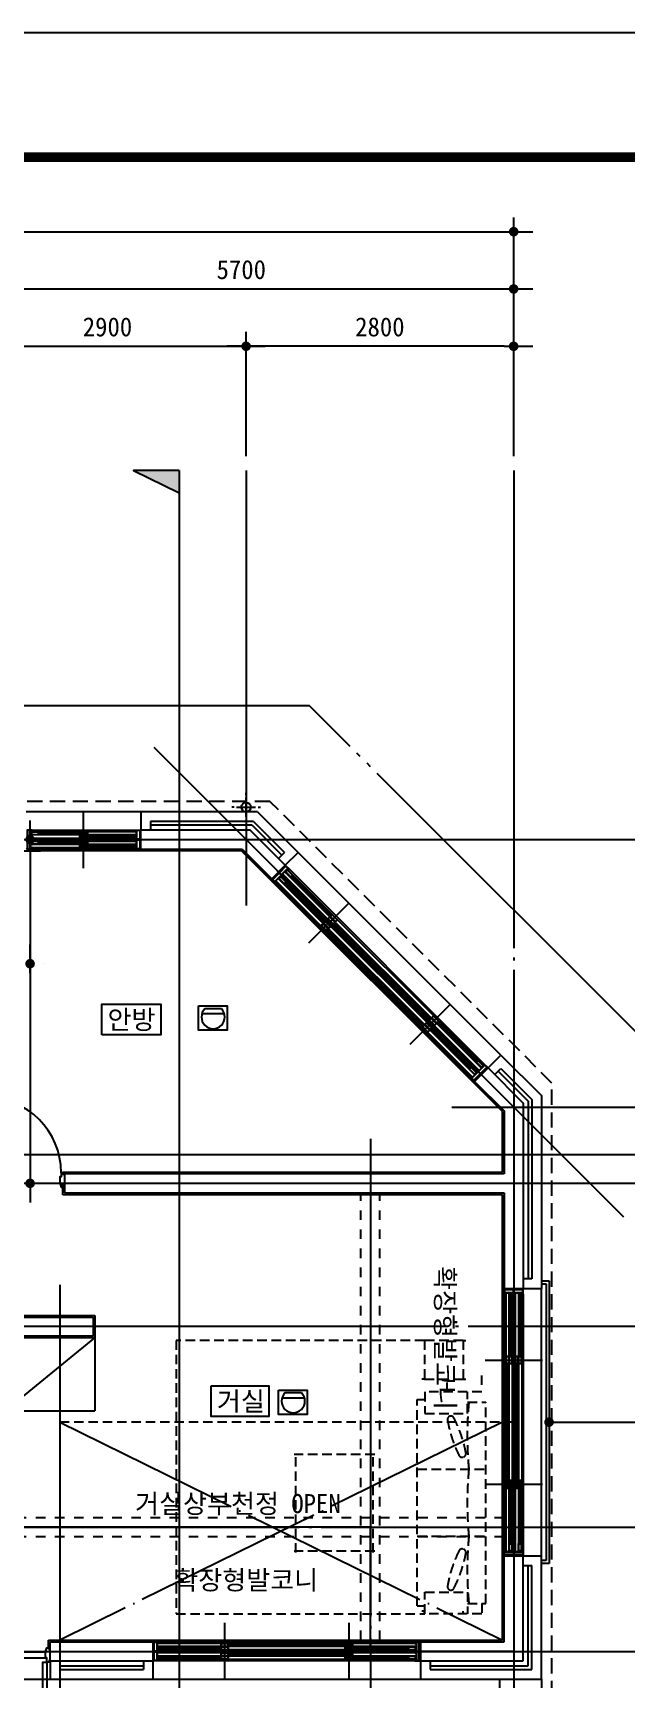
# Model space of a CAD drawing. Header units: millimetres. Extents: x 0 to 42050, y 0 to 29700.
# Drawn here: x 21805 to 28011, y 12464 to 29700 of the extents above; entities that cross this region are included whole.
import ezdxf
from ezdxf.enums import TextEntityAlignment as Align

# ---------------------------------------------------------------- set-up
doc = ezdxf.new("R2010")
doc.units = ezdxf.units.MM
doc.header["$LTSCALE"] = 100
for name, pattern in [('59단위세대$0$59A형 단위세대$0$3BL-84A(중-고층1)$0$HID', [1.5, 1, -0.5]), ('CEN', [52.3, 50, -1, 0.3, -1]), ('DASHDOT', [22, 20, -1, 0, -1]), ('DIV', [44, 40, -1, 0.5, -1, 0.5, -1]), ('HID', [2, 1, -1]), ('HIDDEN', [2, 1, -1]), ('HIDDEN2', [4.7625, 3.175, -1.5875])]:
    doc.linetypes.add(name, pattern=pattern)
for name, color, linetype in [('2SEC', 2, 'Continuous'), ('59단위세대$0$59A형 단위세대$0$3BL-84A(중-고층1)$0$미설치가구', 8, '59단위세대$0$59A형 단위세대$0$3BL-84A(중-고층1)$0$HID'), ('8', 8, 'Continuous'), ('CEN', 1, 'CEN'), ('COCN', 4, 'CEN'), ('COL', 2, 'Continuous'), ('ELE-2', 8, 'Continuous'), ('ETC', 6, 'Continuous'), ('FIN', 6, 'Continuous'), ('HID', 6, 'HID'), ('LAND', 2, 'DIV'), ('ms_sb-건축한계선', 5, 'HIDDEN'), ('RXANNOT', 6, 'Continuous'), ('RXDIM', 7, 'Continuous'), ('RXDOOR', 6, 'Continuous'), ('RXLEADER', 7, 'Continuous'), ('RXOPEN', 8, 'DASHDOT'), ('SYMBOL', 7, 'Continuous'), ('TEXT', 3, 'Continuous'), ('WAL', 3, 'Continuous'), ('WID', 4, 'Continuous'), ('WID-S', 3, 'Continuous'), ('감지기', 2, 'Continuous'), ('단열재', 8, 'Continuous'), ('마감선', 8, 'Continuous')]:
    doc.layers.add(name, color=color, linetype=linetype)
doc.layers.add('DEFPOINT', color=171, linetype='Continuous', plot=False)
doc.styles.add('굴림체', font='')
doc.styles.get('굴림체').set_extended_font_data('GulimChe')
doc.dimstyles.new('NDIM 100', dxfattribs={"dimscale": 100, "dimtxt": 2, "dimasz": 1, "dimexe": 1.5, "dimexo": 1.5, "dimgap": 1, "dimtad": 1, "dimdec": 0, "dimtxsty": '굴림체', "dimblk1": '_RXDOT', "dimblk2": '_RXDOT', "dimsah": 1, "dimcen": 3, "dimclrd": 6, "dimclre": 6, "dimclrt": 3, "dimazin": 3, "dimtfac": 1, "dimtdec": 0, "dimtix": 1, "dimtmove": 2, "dimatfit": 3, "dimldrblk": '_RXDOT'})

# ---------------------------------------------------------------- blocks, each defined once
blk = doc.blocks.new('A$C4838202B')
at = {"color": 2, "const_width": 2}
blk.add_lwpolyline([(32, 26), (810, 26), (810, 568), (32, 568)], close=True, dxfattribs=at)
at = {"layer": 'DEFPOINTS'}
blk.add_lwpolyline([(0, 0), (841, 0), (841, 594), (0, 594)], close=True, dxfattribs=at)
blk = doc.blocks.new('_RXDOT')
at = {"color": 0, "linetype": 'ByBlock'}
blk.add_line((-1, 0), (2, 0), dxfattribs=at)
at = {"color": 0, "linetype": 'ByBlock', "const_width": 0.5}
blk.add_lwpolyline([(-0.25, 0, 1), (0.25, 0, 1)], format="xyb", close=True, dxfattribs=at)
blk = doc.blocks.new('*D40')
at = {"layer": 'DEFPOINTS', "color": 0, "transparency": 16777216}
for p in [(26835, 27619), (12035, 25119), (26835, 25119)]:
    blk.add_point(p, dxfattribs=at)
at = {"layer": 'RXDIM', "color": 6, "lineweight": -2, "transparency": 16777216}
for p, q in [((12035, 25269), (12035, 27769)), ((26835, 25269), (26835, 27769)), ((12135, 27619), (26735, 27619))]:
    blk.add_line(p, q, dxfattribs=at)
at = {"layer": 'RXDIM', "color": 6, "lineweight": -2, "transparency": 16777216, "xscale": 100, "yscale": 100, "zscale": 100, "rotation": 180}
blk.add_blockref('_RXDOT', (12035, 27619), dxfattribs=at)
at = {"layer": 'RXDIM', "color": 6, "lineweight": -2, "transparency": 16777216, "xscale": 100, "yscale": 100, "zscale": 100}
blk.add_blockref('_RXDOT', (26835, 27619), dxfattribs=at)
at = {"layer": 'RXDIM', "color": 3, "transparency": 16777216, "insert": (19435, 27821), "char_height": 200, "attachment_point": 5, "style": '굴림체'}
blk.add_mtext('\\A1;14800', dxfattribs=at)
blk = doc.blocks.new('*D44')
at = {"layer": 'DEFPOINTS', "color": 0, "transparency": 16777216}
for p in [(24035, 26419), (21135, 25119), (24035, 25119)]:
    blk.add_point(p, dxfattribs=at)
at = {"layer": 'RXDIM', "color": 6, "lineweight": -2, "transparency": 16777216}
for p, q in [((21135, 25269), (21135, 26569)), ((24035, 25269), (24035, 26569)), ((21235, 26419), (23935, 26419))]:
    blk.add_line(p, q, dxfattribs=at)
at = {"layer": 'RXDIM', "color": 6, "lineweight": -2, "transparency": 16777216, "xscale": 100, "yscale": 100, "zscale": 100, "rotation": 180}
blk.add_blockref('_RXDOT', (21135, 26419), dxfattribs=at)
at = {"layer": 'RXDIM', "color": 6, "lineweight": -2, "transparency": 16777216, "xscale": 100, "yscale": 100, "zscale": 100}
blk.add_blockref('_RXDOT', (24035, 26419), dxfattribs=at)
at = {"layer": 'RXDIM', "color": 3, "transparency": 16777216, "insert": (22585, 26621), "char_height": 200, "attachment_point": 5, "style": '굴림체'}
blk.add_mtext('\\A1;2900', dxfattribs=at)
blk = doc.blocks.new('*D45')
at = {"layer": 'DEFPOINTS', "color": 0, "transparency": 16777216}
for p in [(26835, 27019), (21135, 25119), (26835, 25119)]:
    blk.add_point(p, dxfattribs=at)
at = {"layer": 'RXDIM', "color": 6, "lineweight": -2, "transparency": 16777216}
for p, q in [((21135, 25269), (21135, 27169)), ((26835, 25269), (26835, 27169)), ((21235, 27019), (26735, 27019))]:
    blk.add_line(p, q, dxfattribs=at)
at = {"layer": 'RXDIM', "color": 6, "lineweight": -2, "transparency": 16777216, "xscale": 100, "yscale": 100, "zscale": 100, "rotation": 180}
blk.add_blockref('_RXDOT', (21135, 27019), dxfattribs=at)
at = {"layer": 'RXDIM', "color": 6, "lineweight": -2, "transparency": 16777216, "xscale": 100, "yscale": 100, "zscale": 100}
blk.add_blockref('_RXDOT', (26835, 27019), dxfattribs=at)
at = {"layer": 'RXDIM', "color": 3, "transparency": 16777216, "insert": (23985, 27221), "char_height": 200, "attachment_point": 5, "style": '굴림체'}
blk.add_mtext('\\A1;5700', dxfattribs=at)
blk = doc.blocks.new('*D58')
at = {"layer": 'DEFPOINTS', "color": 0, "transparency": 16777216}
for p in [(24035, 26419), (24035, 25119), (26835, 25119)]:
    blk.add_point(p, dxfattribs=at)
at = {"layer": 'RXDIM', "color": 6, "lineweight": -2, "transparency": 16777216}
for p, q in [((24035, 25269), (24035, 26569)), ((26835, 25269), (26835, 26569)), ((26735, 26419), (24135, 26419))]:
    blk.add_line(p, q, dxfattribs=at)
at = {"layer": 'RXDIM', "color": 6, "lineweight": -2, "transparency": 16777216, "xscale": 100, "yscale": 100, "zscale": 100, "rotation": 180}
blk.add_blockref('_RXDOT', (24035, 26419), dxfattribs=at)
at = {"layer": 'RXDIM', "color": 6, "lineweight": -2, "transparency": 16777216, "xscale": 100, "yscale": 100, "zscale": 100}
blk.add_blockref('_RXDOT', (26835, 26419), dxfattribs=at)
at = {"layer": 'RXDIM', "color": 3, "transparency": 16777216, "insert": (25435, 26621), "char_height": 200, "attachment_point": 5, "style": '굴림체'}
blk.add_mtext('\\A1;2800', dxfattribs=at)
blk = doc.blocks.new('ertkjelrky')
at = {"layer": 'LAND'}
blk.add_lwpolyline([(17000, -3536), (13464, 0), (0, 0), (0, -15436), (0, -16083), (17000, -16083)], close=True, dxfattribs=at)
at = {"layer": 'ms_sb-건축한계선', "linetype": 'HIDDEN2', "ltscale": 0.5}
for points in [[(16000, -16083), (16000, -3950), (13050, -1000), (0, -1000)], [(500, -1000), (500, -15583), (16000, -15583)]]:
    blk.add_lwpolyline(points, dxfattribs=at)
blk = doc.blocks.new('*B68', base_point=(22085, 15154))
at = {"layer": 'RXOPEN'}
for p, q in [((22085, 15154), (26717, 12872)), ((26717, 15154), (22085, 12872))]:
    blk.add_line(p, q, dxfattribs=at)
blk = doc.blocks.new('2800RKEJTRLY')
at = {"layer": 'ELE-2'}
for p, q in [((750, -300), (750, 300)), ((2050, -300), (2050, 300)), ((2740, 100), (60, 100)), ((2740, 84), (60, 84)), ((2740, 50), (60, 50)), ((2740, 16), (60, 16)), ((60, 0), (2740, 0)), ((2740, -16), (60, -16)), ((2740, -50), (60, -50)), ((2740, -84), (60, -84)), ((2740, -100), (60, -100))]:
    blk.add_line(p, q, dxfattribs=at)
at = {"layer": 'FIN'}
for centre, radius, start, end in [((5, -103), 5.67, 28.0725, 151.9275), ((2795, -103), 5.74, 29.365, 150.635)]:
    blk.add_arc(centre, radius, start, end, dxfattribs=at)
at = {"layer": 'WID'}
for p, q in [((710, 70), (130, 70)), ((710, 64), (130, 64)), ((2010, 36), (790, 36)), ((2010, 30), (790, 30)), ((2090, 70), (2670, 70)), ((2090, 64), (2670, 64)), ((710, -30), (130, -30)), ((710, -36), (130, -36)), ((2010, -64), (790, -64)), ((2010, -70), (790, -70)), ((2090, -30), (2670, -30)), ((2090, -36), (2670, -36))]:
    blk.add_line(p, q, dxfattribs=at)
at = {"layer": 'WID-S'}
for p, q in [((45, 50), (60, 50)), ((2755, 50), (2740, 50)), ((45, -50), (60, -50)), ((2755, -50), (2740, -50))]:
    blk.add_line(p, q, dxfattribs=at)
for points in [[(60, 84), (60, 100), (60, 100), (60, 100), (60, 100), (60, 100), (10, 100), (10, 100), (10, 100), (10, 100), (10, 100), (10, 0), (60, 0), (60, 16), (45, 16), (45, 84)], [(60, -16), (60, 0), (60, 0), (60, 0), (60, 0), (60, 0), (10, 0), (10, 0), (10, 0), (10, 0), (10, 0), (10, -100), (60, -100), (60, -84), (45, -84), (45, -16)], [(57, 87), (57, 97), (57, 97), (57, 97), (57, 97), (57, 97), (13, 97), (13, 97), (13, 97), (13, 97), (13, 97), (13, 3), (57, 3), (57, 13), (42, 13), (42, 87)], [(130, 52), (130, 82), (50, 82), (50, 52)], [(127, 55), (127, 79), (53, 79), (53, 55)], [(710, 52), (710, 82), (790, 82), (790, 52)], [(710, 18), (710, 48), (790, 48), (790, 18)], [(713, 55), (713, 79), (787, 79), (787, 55)], [(713, 21), (713, 45), (787, 45), (787, 21)], [(2090, 52), (2090, 82), (2010, 82), (2010, 52)], [(2090, 18), (2090, 48), (2010, 48), (2010, 18)], [(2087, 55), (2087, 79), (2013, 79), (2013, 55)], [(2087, 21), (2087, 45), (2013, 45), (2013, 21)], [(2670, 52), (2670, 82), (2750, 82), (2750, 52)], [(2673, 55), (2673, 79), (2747, 79), (2747, 55)], [(2740, 84), (2740, 100), (2740, 100), (2740, 100), (2740, 100), (2740, 100), (2790, 100), (2790, 100), (2790, 100), (2790, 100), (2790, 100), (2790, 0), (2740, 0), (2740, 16), (2755, 16), (2755, 84)], [(2740, -16), (2740, 0), (2740, 0), (2740, 0), (2740, 0), (2740, 0), (2790, 0), (2790, 0), (2790, 0), (2790, 0), (2790, 0), (2790, -100), (2740, -100), (2740, -84), (2755, -84), (2755, -16)], [(2743, 87), (2743, 97), (2743, 97), (2743, 97), (2743, 97), (2743, 97), (2787, 97), (2787, 97), (2787, 97), (2787, 97), (2787, 97), (2787, 3), (2743, 3), (2743, 13), (2758, 13), (2758, 87)], [(57, -13), (57, -3), (57, -3), (57, -3), (57, -3), (57, -3), (13, -3), (13, -3), (13, -3), (13, -3), (13, -3), (13, -97), (57, -97), (57, -87), (42, -87), (42, -13)], [(130, -48), (130, -18), (50, -18), (50, -48)], [(127, -45), (127, -21), (53, -21), (53, -45)], [(710, -48), (710, -18), (790, -18), (790, -48)], [(710, -82), (710, -52), (790, -52), (790, -82)], [(713, -45), (713, -21), (787, -21), (787, -45)], [(713, -79), (713, -55), (787, -55), (787, -79)], [(2090, -48), (2090, -18), (2010, -18), (2010, -48)], [(2090, -82), (2090, -52), (2010, -52), (2010, -82)], [(2087, -45), (2087, -21), (2013, -21), (2013, -45)], [(2087, -79), (2087, -55), (2013, -55), (2013, -79)], [(2670, -48), (2670, -18), (2750, -18), (2750, -48)], [(2673, -45), (2673, -21), (2747, -21), (2747, -45)], [(2743, -13), (2743, -3), (2743, -3), (2743, -3), (2743, -3), (2743, -3), (2787, -3), (2787, -3), (2787, -3), (2787, -3), (2787, -3), (2787, -97), (2743, -97), (2743, -87), (2758, -87), (2758, -13)]]:
    blk.add_lwpolyline(points, close=True, dxfattribs=at)
blk = doc.blocks.new('3000RTREJY')
at = {"layer": 'ELE-2'}
for p, q in [((750, -400), (750, 200)), ((2250, -400), (2250, 200)), ((2940, 0), (60, 0)), ((2940, -16), (60, -16)), ((2940, -50), (60, -50)), ((2940, -84), (60, -84)), ((60, -100), (2940, -100)), ((2940, -116), (60, -116)), ((2940, -150), (60, -150)), ((2940, -184), (60, -184)), ((2940, -200), (60, -200))]:
    blk.add_line(p, q, dxfattribs=at)
at = {"layer": 'FIN'}
for centre, radius, start, end in [((5, -202.7), 5.67, 28.07249, 151.92751), ((2995, -202.8), 5.74, 29.36498, 150.63502)]:
    blk.add_arc(centre, radius, start, end, dxfattribs=at)
at = {"layer": 'WID'}
for p, q in [((710, -30.5), (130, -30.5)), ((710, -35.5), (130, -35.5)), ((710, -130.5), (130, -130.5)), ((710, -135.5), (130, -135.5)), ((2210, -64.5), (790, -64.5)), ((2210, -69.5), (790, -69.5)), ((2210, -164.5), (790, -164.5)), ((2210, -169.5), (790, -169.5)), ((2290, -30.5), (2870, -30.5)), ((2290, -35.5), (2870, -35.5)), ((2290, -130.5), (2870, -130.5)), ((2290, -135.5), (2870, -135.5))]:
    blk.add_line(p, q, dxfattribs=at)
at = {"layer": 'WID-S'}
for p, q in [((45, -50), (60, -50)), ((45, -150), (60, -150)), ((2955, -50), (2940, -50)), ((2955, -150), (2940, -150))]:
    blk.add_line(p, q, dxfattribs=at)
for points in [[(60, -16), (60, 0), (60, 0), (60, 0), (60, 0), (60, 0), (10, 0), (10, 0), (10, 0), (10, 0), (10, 0), (10, -100), (60, -100), (60, -84), (45, -84), (45, -16)], [(60, -116), (60, -100), (60, -100), (60, -100), (60, -100), (60, -100), (10, -100), (10, -100), (10, -100), (10, -100), (10, -100), (10, -200), (60, -200), (60, -184), (45, -184), (45, -116)], [(57, -13), (57, -3), (57, -3), (57, -3), (57, -3), (57, -3), (13, -3), (13, -3), (13, -3), (13, -3), (13, -3), (13, -97), (57, -97), (57, -87), (42, -87), (42, -13)], [(57, -113), (57, -103), (57, -103), (57, -103), (57, -103), (57, -103), (13, -103), (13, -103), (13, -103), (13, -103), (13, -103), (13, -197), (57, -197), (57, -187), (42, -187), (42, -113)], [(130, -48), (130, -18), (50, -18), (50, -48)], [(130, -148), (130, -118), (50, -118), (50, -148)], [(127, -45), (127, -21), (53, -21), (53, -45)], [(127, -145), (127, -121), (53, -121), (53, -145)], [(710, -48), (710, -18), (790, -18), (790, -48)], [(710, -82), (710, -52), (790, -52), (790, -82)], [(710, -148), (710, -118), (790, -118), (790, -148)], [(710, -182), (710, -152), (790, -152), (790, -182)], [(713, -45), (713, -21), (787, -21), (787, -45)], [(713, -79), (713, -55), (787, -55), (787, -79)], [(713, -145), (713, -121), (787, -121), (787, -145)], [(713, -179), (713, -155), (787, -155), (787, -179)], [(2290, -48), (2290, -18), (2210, -18), (2210, -48)], [(2290, -82), (2290, -52), (2210, -52), (2210, -82)], [(2290, -148), (2290, -118), (2210, -118), (2210, -148)], [(2290, -182), (2290, -152), (2210, -152), (2210, -182)], [(2287, -45), (2287, -21), (2213, -21), (2213, -45)], [(2287, -79), (2287, -55), (2213, -55), (2213, -79)], [(2287, -145), (2287, -121), (2213, -121), (2213, -145)], [(2287, -179), (2287, -155), (2213, -155), (2213, -179)], [(2870, -48), (2870, -18), (2950, -18), (2950, -48)], [(2870, -148), (2870, -118), (2950, -118), (2950, -148)], [(2873, -45), (2873, -21), (2947, -21), (2947, -45)], [(2873, -145), (2873, -121), (2947, -121), (2947, -145)], [(2940, -16), (2940, 0), (2940, 0), (2940, 0), (2940, 0), (2940, 0), (2990, 0), (2990, 0), (2990, 0), (2990, 0), (2990, 0), (2990, -100), (2940, -100), (2940, -84), (2955, -84), (2955, -16)], [(2940, -116), (2940, -100), (2940, -100), (2940, -100), (2940, -100), (2940, -100), (2990, -100), (2990, -100), (2990, -100), (2990, -100), (2990, -100), (2990, -200), (2940, -200), (2940, -184), (2955, -184), (2955, -116)], [(2943, -13), (2943, -3), (2943, -3), (2943, -3), (2943, -3), (2943, -3), (2987, -3), (2987, -3), (2987, -3), (2987, -3), (2987, -3), (2987, -97), (2943, -97), (2943, -87), (2958, -87), (2958, -13)], [(2943, -113), (2943, -103), (2943, -103), (2943, -103), (2943, -103), (2943, -103), (2987, -103), (2987, -103), (2987, -103), (2987, -103), (2987, -103), (2987, -197), (2943, -197), (2943, -187), (2958, -187), (2958, -113)]]:
    blk.add_lwpolyline(points, close=True, dxfattribs=at)
blk = doc.blocks.new('1200REKJRYL')
at = {"layer": 'ELE-2'}
for p, q in [((600, -400), (600, 200)), ((60, 0), (1140, 0)), ((60, -16), (1140, -16)), ((1140, -50), (60, -50)), ((60, -84), (1140, -84)), ((60, -100), (1140, -100)), ((60, -100), (1140, -100)), ((60, -116), (1140, -116)), ((1140, -150), (60, -150)), ((60, -184), (1140, -184)), ((60, -200), (1140, -200))]:
    blk.add_line(p, q, dxfattribs=at)
at = {"layer": 'FIN'}
for centre, radius, start, end in [((5, -202.7), 5.67, 28.07249, 151.92751), ((1195, -202.8), 5.74, 29.36498, 150.63502)]:
    blk.add_arc(centre, radius, start, end, dxfattribs=at)
at = {"layer": 'WID'}
for p, q in [((560, -30.5), (130, -30.5)), ((560, -35.5), (130, -35.5)), ((560, -130.5), (130, -130.5)), ((560, -135.5), (130, -135.5)), ((640, -64.5), (1070, -64.5)), ((640, -69.5), (1070, -69.5)), ((640, -164.5), (1070, -164.5)), ((640, -169.5), (1070, -169.5))]:
    blk.add_line(p, q, dxfattribs=at)
at = {"layer": 'WID-S'}
for p, q in [((45, -50), (60, -50)), ((45, -150), (60, -150)), ((1155, -50), (1140, -50)), ((1155, -150), (1140, -150))]:
    blk.add_line(p, q, dxfattribs=at)
for points in [[(60, -16), (60, 0), (60, 0), (60, 0), (60, 0), (60, 0), (10, 0), (10, 0), (10, 0), (10, 0), (10, 0), (10, -100), (60, -100), (60, -84), (45, -84), (45, -16)], [(1140, -16), (1140, 0), (1140, 0), (1140, 0), (1140, 0), (1140, 0), (1190, 0), (1190, 0), (1190, 0), (1190, 0), (1190, 0), (1190, -100), (1140, -100), (1140, -84), (1155, -84), (1155, -16)], [(60, -116), (60, -100), (60, -100), (60, -100), (60, -100), (60, -100), (10, -100), (10, -100), (10, -100), (10, -100), (10, -100), (10, -200), (60, -200), (60, -184), (45, -184), (45, -116)], [(57, -13), (57, -3), (57, -3), (57, -3), (57, -3), (57, -3), (13, -3), (13, -3), (13, -3), (13, -3), (13, -3), (13, -97), (57, -97), (57, -87), (42, -87), (42, -13)], [(57, -113), (57, -103), (57, -103), (57, -103), (57, -103), (57, -103), (13, -103), (13, -103), (13, -103), (13, -103), (13, -103), (13, -197), (57, -197), (57, -187), (42, -187), (42, -113)], [(130, -48), (130, -18), (50, -18), (50, -48)], [(130, -148), (130, -118), (50, -118), (50, -148)], [(127, -45), (127, -21), (53, -21), (53, -45)], [(127, -145), (127, -121), (53, -121), (53, -145)], [(560, -48), (560, -18), (640, -18), (640, -48)], [(560, -82), (560, -52), (640, -52), (640, -82)], [(560, -148), (560, -118), (640, -118), (640, -148)], [(560, -182), (560, -152), (640, -152), (640, -182)], [(563, -45), (563, -21), (637, -21), (637, -45)], [(563, -79), (563, -55), (637, -55), (637, -79)], [(563, -145), (563, -121), (637, -121), (637, -145)], [(563, -179), (563, -155), (637, -155), (637, -179)], [(1070, -82), (1070, -52), (1150, -52), (1150, -82)], [(1070, -182), (1070, -152), (1150, -152), (1150, -182)], [(1073, -79), (1073, -55), (1147, -55), (1147, -79)], [(1073, -179), (1073, -155), (1147, -155), (1147, -179)], [(1140, -116), (1140, -100), (1140, -100), (1140, -100), (1140, -100), (1140, -100), (1190, -100), (1190, -100), (1190, -100), (1190, -100), (1190, -100), (1190, -200), (1140, -200), (1140, -184), (1155, -184), (1155, -116)], [(1143, -13), (1143, -3), (1143, -3), (1143, -3), (1143, -3), (1143, -3), (1187, -3), (1187, -3), (1187, -3), (1187, -3), (1187, -3), (1187, -97), (1143, -97), (1143, -87), (1158, -87), (1158, -13)], [(1143, -113), (1143, -103), (1143, -103), (1143, -103), (1143, -103), (1143, -103), (1187, -103), (1187, -103), (1187, -103), (1187, -103), (1187, -103), (1187, -197), (1143, -197), (1143, -187), (1158, -187), (1158, -113)]]:
    blk.add_lwpolyline(points, close=True, dxfattribs=at)
blk = doc.blocks.new('*D30')
at = {"layer": 'DEFPOINTS', "color": 0, "transparency": 16777216}
for p in [(21775, 21254), (21775, 19954), (21775, 19954)]:
    blk.add_point(p, dxfattribs=at)
at = {"layer": 'RXDIM', "color": 6, "lineweight": -2, "transparency": 16777216}
for p, q in [((21775, 21154), (21775, 20054)), ((21925, 19954), (21925, 19954))]:
    blk.add_line(p, q, dxfattribs=at)
at = {"layer": 'RXDIM', "color": 6, "lineweight": -2, "transparency": 16777216, "xscale": 100, "yscale": 100, "zscale": 100}
for p, rotation in [((21775, 21254), 90), ((21775, 19954), 270)]:
    blk.add_blockref('_RXDOT', p, dxfattribs=dict(at, rotation=rotation))
at = {"layer": 'RXDIM', "color": 3, "transparency": 16777216, "insert": (21572, 20604), "char_height": 200, "attachment_point": 5, "rotation": 90, "style": '굴림체'}
blk.add_mtext('\\A1;1300', dxfattribs=at)
blk = doc.blocks.new('*D31')
at = {"layer": 'DEFPOINTS', "color": 0, "transparency": 16777216}
for p in [(21775, 19954), (21775, 17654), (21775, 17654)]:
    blk.add_point(p, dxfattribs=at)
at = {"layer": 'RXDIM', "color": 6, "lineweight": -2, "transparency": 16777216}
for p, q in [((21775, 19854), (21775, 17754)), ((21925, 19954), (21925, 19954)), ((21925, 17654), (21925, 17654))]:
    blk.add_line(p, q, dxfattribs=at)
at = {"layer": 'RXDIM', "color": 6, "lineweight": -2, "transparency": 16777216, "xscale": 100, "yscale": 100, "zscale": 100}
for p, rotation in [((21775, 19954), 90), ((21775, 17654), 270)]:
    blk.add_blockref('_RXDOT', p, dxfattribs=dict(at, rotation=rotation))
at = {"layer": 'RXDIM', "color": 3, "transparency": 16777216, "insert": (21573, 18804), "char_height": 200, "attachment_point": 5, "rotation": 90, "style": '굴림체'}
blk.add_mtext('\\A1;2300', dxfattribs=at)
blk = doc.blocks.new('rekjrltert')
at = {"layer": '감지기', "linetype": 'Continuous', "ltscale": 2}
for p, q in [((272, -84), (36, -84)), ((241, -30), (67, -30))]:
    blk.add_line(p, q, dxfattribs=at)
blk.add_lwpolyline([(0, 0), (300, 0), (300, -255), (0, -255)], close=True, dxfattribs=at)
blk.add_arc((154, -117), 122, 135, 45, dxfattribs=at)
blk = doc.blocks.new('RD')
for p, q in [((-1.25, 0), (-1.5, 0)), ((-1, 0), (1, 0)), ((0, 1.25), (0, 1.5)), ((0, 1), (0, -1)), ((1.25, 0), (1.5, 0)), ((0, -1.25), (0, -1.5))]:
    blk.add_line(p, q)
blk.add_circle((0, 0), 0.5)
blk = doc.blocks.new('eksdua')
at = {"layer": '2SEC'}
blk.add_hatch(color=256, dxfattribs=at).paths.add_polyline_path([(8500, 7165), (8021, 7165), (8500, 6930)])
blk.add_line((15176, 0), (-4587, 0), dxfattribs=at)
for points in [[(8500, 7165), (8021, 7165), (8500, 6930)], [(8500, 7165), (8500, -12098)]]:
    blk.add_lwpolyline(points, dxfattribs=at)
blk = doc.blocks.new('*B72', base_point=(27205, 15154))
at = {"layer": 'RXLEADER', "color": 6, "const_width": 50}
blk.add_lwpolyline([(27180, 15154, 1), (27230, 15154, 1)], format="xyb", close=True, dxfattribs=at)
at = {"layer": 'RXLEADER', "color": 6}
blk.add_lwpolyline([(27255, 15154), (28795, 15154)], dxfattribs=at)
at = {"layer": 'RXANNOT', "color": 3, "style": '굴림체'}
blk.add_text('난간설치', height=200, dxfattribs=at).set_placement((28995, 15154), align=Align.MIDDLE_LEFT)

msp = doc.modelspace()

# ---------------------------------------------------------------- linework, layer by layer
for p, q in [((26685.2, 12463.7), (26685.2, 10053.7)), ((27125.2, 12463.7), (27125.2, 9613.7))]:
    msp.add_line(p, q)
msp.add_lwpolyline([(37500, 28400), (1600, 28400), (1600, 1300), (37500, 1300)], close=True)
at = {"layer": '59단위세대$0$59A형 단위세대$0$3BL-84A(중-고층1)$0$미설치가구'}
for p, q in [((26306.9, 16010.4), (25901.9, 16010.4)), ((25901.9, 16010.4), (25901.9, 15578.4)), ((26306.9, 16010.4), (26306.9, 15578.4)), ((25901.9, 15605.4), (26306.9, 15605.4)), ((26140.1, 15470.4), (26140.1, 15605.4)), ((26500.1, 15544.1), (26500.1, 15652.1)), ((25825.1, 15389.5), (25905.6, 15389.5)), ((25825.1, 13229.3), (25825.1, 15389.5)), ((26500.1, 15470.4), (25905.6, 15470.4)), ((26352.5, 15362.4), (26545.1, 15362.4)), ((26545.1, 13256.4), (26545.1, 15362.4)), ((26835.2, 15153.7), (22085.2, 15153.7)), ((22085.2, 15153.7), (22085.2, 12871.7)), ((25825.1, 14660.4), (26545.1, 14660.4)), ((25382.5, 13804.4), (24539.5, 13804.4)), ((25825.1, 13958.4), (26545.1, 13958.4)), ((25825.1, 13229.3), (25905.6, 13229.3)), ((26500.1, 13148.4), (25905.6, 13148.4)), ((26352.5, 13256.4), (26545.1, 13256.4)), ((26500.1, 13256.4), (26500.1, 13148.4))]:
    msp.add_line(p, q, dxfattribs=at)
for points in [[(25901.9, 16010.4), (23301.9, 16010.4), (23301.9, 13148.4), (25905.6, 13148.4)], [(26306.9, 16010.4), (26333.9, 16010.4)], [(25901.9, 15605.4), (25874.9, 15605.4)], [(26306.9, 15605.4), (26333.9, 15605.4)], [(25905.6, 15470.4), (25905.6, 15245.4), (26352.5, 15245.4), (26352.5, 15470.4)], [(24556, 13787.9), (24556, 14830.9)], [(25366, 13787.9), (25366, 14830.9)], [(25382.5, 14814.4), (24539.5, 14814.4)], [(25905.6, 13148.4), (25905.6, 13373.4), (26352.5, 13373.4), (26352.5, 13148.4)], [(25901.9, 13149.3), (25901.9, 13176.3), (25874.9, 13176.3)], [(26306.9, 13149.3), (26306.9, 13176.3)]]:
    msp.add_lwpolyline(points, dxfattribs=at)
for centre, radius, start, end in [((30137.4, 15011.4), 3788, 174.68334, 185.31666), ((26178.1, 15182), 36, 108.4251, 189.22948), ((27469, 15401.9), 1345.5, 189.65362, 206.27295), ((26178.1, 15182), 36, 27.62072, 108.4251), ((25013.2, 14583.7), 1345.5, 10.57726, 27.19659), ((26300.4, 14824.4), 36, 288.4251, 10.19795), ((26294.7, 14822.4), 36, 206.65226, 288.4251), ((30137.4, 14309.4), 3788, 174.68334, 185.31666), ((27469, 13211), 1345.5, 153.72705, 170.34638), ((26294.7, 13790.5), 36, 71.5749, 153.34774), ((26300.4, 13788.6), 36, 349.80205, 71.5749), ((30137.4, 13607.4), 3788, 174.68334, 185.31666), ((25013.2, 14029.2), 1345.5, 332.80341, 349.42274), ((26178.1, 13430.9), 36, 170.77052, 332.37928)]:
    msp.add_arc(centre, radius, start, end, dxfattribs=at)
at = {"layer": '8'}
for p, q in [((21517.2, 15271.7), (22453.2, 16035.7)), ((22453.2, 16035.7), (22453.2, 15271.7)), ((21517.2, 15271.7), (22453.2, 15271.7))]:
    msp.add_line(p, q, dxfattribs=at)
at = {"layer": 'CEN'}
for p, q in [((24035.2, 25118.5), (24035.2, 20563.2)), ((26835.2, 25118.5), (26835.2, 5302.5)), ((27988.3, 17300.7), (23072.1, 22216.9)), ((8185.2, 21253.7), (31357.6, 21253.7)), ((26186.7, 18453.7), (31357.6, 18453.7)), ((25335.2, 18120.3), (25335.2, 5302.5)), ((31357.6, 17653.7), (8185.2, 17653.7)), ((31357.6, 16153.7), (8185.2, 16153.7)), ((14361.9, 14053.7), (31357.6, 14053.7)), ((8185.2, 12753.7), (31357.6, 12753.7))]:
    msp.add_line(p, q, dxfattribs=at)
msp.add_lwpolyline([(22085.2, 16592.7), (22085.2, 5302.5)], dxfattribs=at)
at = {"layer": 'COCN'}
for points in [[(27125.2, 16633.7), (27205.2, 16633.7), (27205.2, 13673.7), (27125.2, 13673.7)], [(27125.2, 16603.7), (27175.2, 16603.7), (27175.2, 13703.7), (27125.2, 13703.7)]]:
    msp.add_lwpolyline(points, dxfattribs=at)
at = {"layer": 'COL'}
for p, q in [((24076.6, 21353.7), (22935.2, 21353.7)), ((22935.2, 21153.7), (22935.2, 21353.7)), ((24445.3, 20985.1), (24076.6, 21353.7)), ((22935.2, 21153.7), (23993.8, 21153.7)), ((23993.8, 21153.7), (24303.9, 20843.7)), ((24303.9, 20843.7), (24445.3, 20985.1)), ((26425.2, 18722.4), (26566.6, 18863.8)), ((26566.6, 18863.8), (26935.2, 18495.1)), ((26425.2, 18722.4), (26735.2, 18412.3)), ((26935.2, 18495.1), (26935.2, 16553.7)), ((26735.2, 18412.3), (26735.2, 17753.7)), ((26735.2, 17753.7), (22135.2, 17753.7)), ((22135.2, 17753.7), (22135.2, 17553.7)), ((22135.2, 17553.7), (26735.2, 17553.7)), ((26735.2, 17553.7), (26735.2, 16553.7)), ((26735.2, 16553.7), (26935.2, 16553.7)), ((21535.2, 16253.7), (22435.2, 16253.7)), ((22435.2, 16253.7), (22435.2, 16053.7)), ((22435.2, 16053.7), (21535.2, 16053.7)), ((26735.2, 12853.7), (26735.2, 13753.7)), ((26735.2, 13753.7), (26935.2, 13753.7)), ((26935.2, 12653.7), (26935.2, 13753.7)), ((21985.2, 12853.7), (23060.2, 12853.7)), ((21985.2, 12653.7), (21985.2, 12853.7)), ((23060.2, 12853.7), (23060.2, 12653.7)), ((25860.2, 12853.7), (26735.2, 12853.7)), ((25860.2, 12853.7), (25860.2, 12653.7)), ((21985.2, 12653.7), (23060.2, 12653.7)), ((25860.2, 12653.7), (26935.2, 12653.7))]:
    msp.add_line(p, q, dxfattribs=at)
at = {"layer": 'DEFPOINT'}
for points in [[(26835.2, 17653.7), (25335.2, 17653.7), (25335.2, 14053.7), (15435.2, 14053.7), (15435.2, 12753.7), (12635.2, 12753.7), (12635.2, 16153.7), (12035.2, 16153.7), (12035.2, 21253.7), (24035.2, 21253.7), (26835.2, 18453.7)], [(25335.2, 14053.7), (26835.2, 14053.7), (26835.2, 12753.7), (25335.2, 12753.7)]]:
    msp.add_lwpolyline(points, close=True, dxfattribs=at)
at = {"layer": 'ELE-2'}
for p, q in [((22935.2, 21543.7), (21735.2, 21543.7)), ((26700.9, 18998.1), (24579.6, 21119.4)), ((27125.2, 13753.7), (27125.2, 16553.7)), ((21085.2, 12463.7), (21985.2, 12463.7)), ((23060.2, 12463.7), (25860.2, 12463.7))]:
    msp.add_line(p, q, dxfattribs=at)
at = {"layer": 'ETC', "color": 6}
for points in [[(22525.1, 19209), (22525.1, 19529), (23143.2, 19529), (23143.2, 19209)], [(23669.8, 15532.9), (24273.3, 15532.9), (24273.3, 15212.9), (23669.8, 15212.9)]]:
    msp.add_lwpolyline(points, close=True, dxfattribs=at)
at = {"layer": 'HID'}
for p, q in [((25235.2, 12871.7), (25235.2, 17553.7)), ((25435.2, 12871.7), (25435.2, 17553.7)), ((26735.2, 14153.7), (18585.2, 14153.7)), ((26735.2, 13953.7), (18585.2, 13953.7))]:
    msp.add_line(p, q, dxfattribs=at)
at = {"layer": 'RXDOOR'}
for points in [[(22125.2, 17741.7), (22125.2, 17765.7), (22100.2, 17765.7), (22100.2, 17722.7), (22085.2, 17722.7), (22085.2, 17658.7), (22100.2, 17615.7), (22125.2, 17615.7), (22125.2, 17639.7)], [(21975.2, 12665.7), (21975.2, 12641.7), (21950.2, 12641.7), (21950.2, 12684.7), (21935.2, 12684.7), (21935.2, 12748.7), (21950.2, 12791.7), (21975.2, 12791.7), (21975.2, 12767.7)]]:
    msp.add_lwpolyline(points, dxfattribs=at)
msp.add_lwpolyline([(21950.2, 12641.7), (21950.2, 11851.7), (21910.2, 11851.7), (21910.2, 12641.7)], close=True, dxfattribs=at)
at = {"layer": 'RXDOOR', "color": 7}
for centre, start, end in [((21310.2, 17765.7), 0, 90), ((21910.2, 12641.7), 180, 270)]:
    msp.add_arc(centre, 790, start, end, dxfattribs=at)
at = {"layer": 'WAL'}
for p, q in [((24155.3, 21543.7), (22935.2, 21543.7)), ((22935.2, 21543.7), (22935.2, 21353.7)), ((24113.9, 21443.7), (23035.2, 21443.7)), ((23035.2, 21443.7), (23035.2, 21353.7)), ((24113.9, 21443.7), (24438.2, 21119.4)), ((24155.3, 21543.7), (24579.6, 21119.4)), ((24374.6, 21055.8), (24438.2, 21119.4)), ((24445.3, 20985.1), (24579.6, 21119.4)), ((26566.6, 18863.8), (26700.9, 18998.1)), ((26700.9, 18998.1), (27125.2, 18573.8)), ((26637.3, 18793.1), (26700.9, 18856.7)), ((26700.9, 18856.7), (27025.2, 18532.4)), ((27025.2, 18532.4), (27025.2, 16653.7)), ((27125.2, 18573.8), (27125.2, 16553.7)), ((27025.2, 16653.7), (26935.2, 16653.7)), ((26935.2, 16553.7), (27125.2, 16553.7)), ((26935.2, 13753.7), (27125.2, 13753.7)), ((26935.2, 13653.7), (27025.2, 13653.7)), ((27025.2, 12563.7), (27025.2, 13653.7)), ((27125.2, 12463.7), (27125.2, 13753.7)), ((21985.2, 12653.7), (21985.2, 12463.7)), ((22085.2, 12653.7), (22085.2, 12563.7)), ((22960.2, 12653.7), (22960.2, 12563.7)), ((23060.2, 12653.7), (23060.2, 12463.7)), ((25860.2, 12653.7), (25860.2, 12463.7)), ((25960.2, 12653.7), (25960.2, 12563.7)), ((21985.2, 12463.7), (23060.2, 12463.7)), ((22085.2, 12563.7), (22960.2, 12563.7)), ((25860.2, 12463.7), (27125.2, 12463.7)), ((25960.2, 12563.7), (27025.2, 12563.7))]:
    msp.add_line(p, q, dxfattribs=at)
at = {"layer": '단열재'}
for p, q in [((24097.4, 21403.7), (23035.2, 21403.7)), ((24097.4, 21403.7), (24409.9, 21091.2)), ((26672.7, 18828.4), (26985.2, 18515.9)), ((26985.2, 18515.9), (26985.2, 16653.7)), ((26985.2, 12603.7), (26985.2, 13653.7)), ((22085.2, 12603.7), (22960.2, 12603.7)), ((25960.2, 12603.7), (26985.2, 12603.7))]:
    msp.add_line(p, q, dxfattribs=at)
at = {"layer": '마감선'}
for p, q in [((21253.2, 21135.7), (21885.2, 21135.7)), ((23986.3, 21135.7), (21885.2, 21135.7)), ((26717.2, 18404.9), (23986.3, 21135.7)), ((24303.9, 20843.7), (24291.1, 20830.9)), ((26425.2, 18722.4), (26412.4, 18709.6)), ((26717.2, 17771.7), (26717.2, 18404.9)), ((22117.2, 17765.7), (22117.2, 17771.7)), ((22117.2, 17771.7), (26717.2, 17771.7)), ((22117.2, 17535.7), (22117.2, 17653.7)), ((26717.2, 17535.7), (22117.2, 17535.7)), ((26717.2, 16553.7), (26717.2, 17535.7)), ((26717.2, 12871.7), (26717.2, 16553.7)), ((26735.2, 16553.7), (26717.2, 16553.7)), ((21517.2, 16271.7), (22453.2, 16271.7)), ((22453.2, 16271.7), (22453.2, 16035.7)), ((22453.2, 16035.7), (21517.2, 16035.7)), ((26735.2, 13753.7), (26717.2, 13753.7)), ((21967.2, 12791.7), (21967.2, 12871.7)), ((21967.2, 12871.7), (26717.2, 12871.7)), ((23060.2, 12853.7), (23060.2, 12871.7)), ((25860.2, 12853.7), (25860.2, 12871.7)), ((21135.2, 12748.7), (21935.2, 12748.7)), ((21135.2, 12684.7), (21935.2, 12684.7))]:
    msp.add_line(p, q, dxfattribs=at)

# ---------------------------------------------------------------- block references
at = {"xscale": 50, "yscale": 50, "zscale": 50}
msp.add_blockref('A$C4838202B', (0, 0), dxfattribs=at)
at = {"layer": '2SEC'}
msp.add_blockref('eksdua', (14835.2, 17953.7), dxfattribs=at)
at = {"layer": 'COL'}
msp.add_blockref('1200REKJRYL', (21735.2, 21353.7), dxfattribs=at)
at = {"layer": 'COL', "rotation": 315.0000000002948}
msp.add_blockref('3000RTREJY', (24445.3, 20985.1), dxfattribs=at)
at = {"layer": 'COL', "xscale": -1}
for p, rotation in [((26835.2, 13753.7), 270), ((23060.2, 12753.7), 180)]:
    msp.add_blockref('2800RKEJTRLY', p, dxfattribs=dict(at, rotation=rotation))
at = {"layer": 'RXLEADER', "color": 6}
msp.add_blockref('*B72', (27205.2, 15153.7), dxfattribs=at)
at = {"layer": 'RXOPEN'}
msp.add_blockref('*B68', (22085.2, 15153.7), dxfattribs=at)
at = {"layer": 'SYMBOL', "xscale": 100, "yscale": 100, "zscale": 100, "rotation": 90}
msp.add_blockref('RD', (24035.2, 21593.7), dxfattribs=at)
at = {"layer": 'WAL'}
msp.add_blockref('ertkjelrky', (11235.2, 22653.7), dxfattribs=at)
at = {"layer": '감지기'}
for p in [(23536.4, 19512.8), (24374.5, 15490.3)]:
    msp.add_blockref('rekjrltert', p, dxfattribs=at)

# ---------------------------------------------------------------- texts
at = {"layer": 'RXANNOT', "color": 3, "style": '굴림체'}
msp.add_text('거실상부천정 OPEN', height=200, dxfattribs=at).set_placement((22873.4, 14301.1), align=Align.MIDDLE_LEFT)
at = {"layer": 'TEXT', "style": '굴림체'}
for s, p in [('안방', (22585.1, 19369)), ('거실', (23729.8, 15372.9))]:
    msp.add_text(s, height=200, dxfattribs=at).set_placement(p, align=Align.MIDDLE_LEFT)
msp.add_text('확장형발코니', height=200, rotation=270, dxfattribs=at).set_placement((26118.3, 16034.4), align=Align.MIDDLE_CENTER)
msp.add_text('확장형발코니', height=200, dxfattribs=at).set_placement((24036.7, 13500.7), align=Align.MIDDLE_CENTER)

# ---------------------------------------------------------------- dimensions: what is measured, and where the dimension line sits
at = {"layer": 'RXDIM'}
for base, p1, p2, picture, middle in [((26835.2, 27618.5), (12035.2, 25118.5), (26835.2, 25118.5), '*D40', (19435.2, 27821.2)), ((26835.2, 27018.5), (21135.2, 25118.5), (26835.2, 25118.5), '*D45', (23985.2, 27221)), ((24035.2, 26418.5), (21135.2, 25118.5), (24035.2, 25118.5), '*D44', (22585.2, 26620.8)), ((24035.2, 26418.5), (26835.2, 25118.5), (24035.2, 25118.5), '*D58', (25435.2, 26620.8))]:
    dim = msp.add_linear_dim(base=base, p1=p1, p2=p2, dimstyle='NDIM 100', dxfattribs=at)
    dim.commit()
    dim.dimension.update_dxf_attribs({"geometry": picture, "text_midpoint": middle})
for base, p1, p2, picture, middle in [((21774.8, 19953.7), (21774.8, 21253.7), (21774.8, 19953.7), '*D30', (21572.1, 20603.7)), ((21774.8, 17653.7), (21774.8, 19953.7), (21774.8, 17653.7), '*D31', (21572.5, 18803.7))]:
    dim = msp.add_linear_dim(base=base, p1=p1, p2=p2, angle=90, dimstyle='NDIM 100', dxfattribs=at)
    dim.commit()
    dim.dimension.update_dxf_attribs({"geometry": picture, "text_midpoint": middle})

doc.saveas('drawing.dxf')
